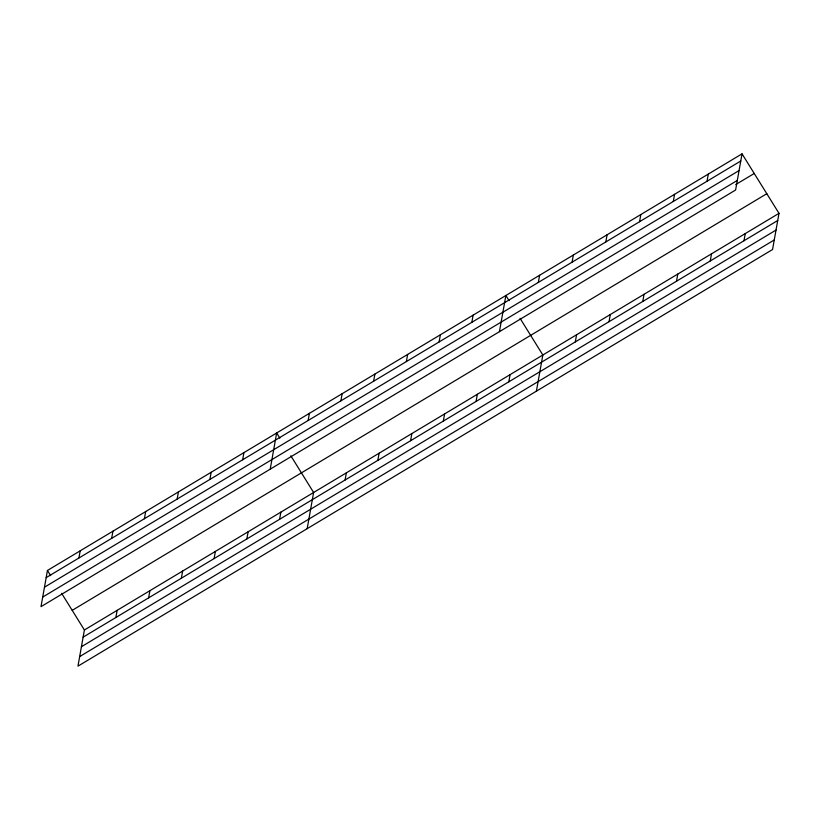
<?xml version="1.0" encoding="UTF-8"?>
<svg xmlns="http://www.w3.org/2000/svg" width="820" height="820" viewBox="0 0 820 820"><rect width="100%" height="100%" fill="white"/><g stroke="black" fill="none" stroke-linecap="round" stroke-linejoin="round"><path stroke-width="1.23" d="M47.447 570.474L41 606.656L735.601 190.014L742.038 153.842L47.447 570.474L50.655 575.64M78.915 558L80.186 550.835M61.623 593.311L84.398 629.986L77.962 666.158L772.553 249.526L779 213.343L742.038 153.842M111.653 538.361L112.934 531.196M115.876 617.501L117.147 610.336M144.402 518.722L145.683 511.557M148.615 597.862L149.896 590.697M177.151 499.072L178.422 491.908M181.363 578.223L182.635 571.058M209.889 479.433L211.171 472.269M214.112 558.584L215.383 551.419M242.638 459.794L243.919 452.63M246.851 538.945L248.132 531.77M270.221 469.163L276.658 432.991L279.866 438.157M279.599 519.296L280.87 512.131M308.125 420.506L309.406 413.341M307.172 528.674L313.619 492.492L290.844 455.817M340.874 400.867L342.155 393.702M345.087 480.018L346.368 472.853M373.623 381.228L374.894 374.063M377.835 460.379L379.106 453.214M406.361 361.589L407.642 354.424M410.584 440.729L411.855 433.565M439.11 341.95L440.391 334.775M443.323 421.09L444.604 413.926M471.859 322.301L473.13 315.136M476.071 401.452L477.342 394.287M499.431 331.669L505.878 295.497L509.087 300.663M508.82 381.812L510.091 374.648M538.34 282.428L539.611 275.264M536.393 391.181L542.84 354.998L520.054 318.324M572.073 262.185L573.354 255.02M575.302 341.93L576.573 334.765M605.816 241.951L607.087 234.786M609.034 321.696L610.316 314.531M639.549 221.718L640.83 214.553M642.777 301.463L644.048 294.288M673.292 201.484L674.563 194.309M676.51 281.219L677.791 274.054M707.024 181.24L708.306 174.076M710.253 260.986L711.524 253.821M743.986 240.752L745.267 233.587M46.166 577.639L740.767 161.007M44.465 587.212L739.056 170.58M42.701 597.083L737.303 180.441M735.735 184.572L754.236 173.481M72.211 610.346L766.803 193.704M84.398 629.986L779 213.343M83.127 637.15L777.719 220.508M81.426 646.724L776.017 230.082M79.663 656.584L774.264 239.952"/></g></svg>
